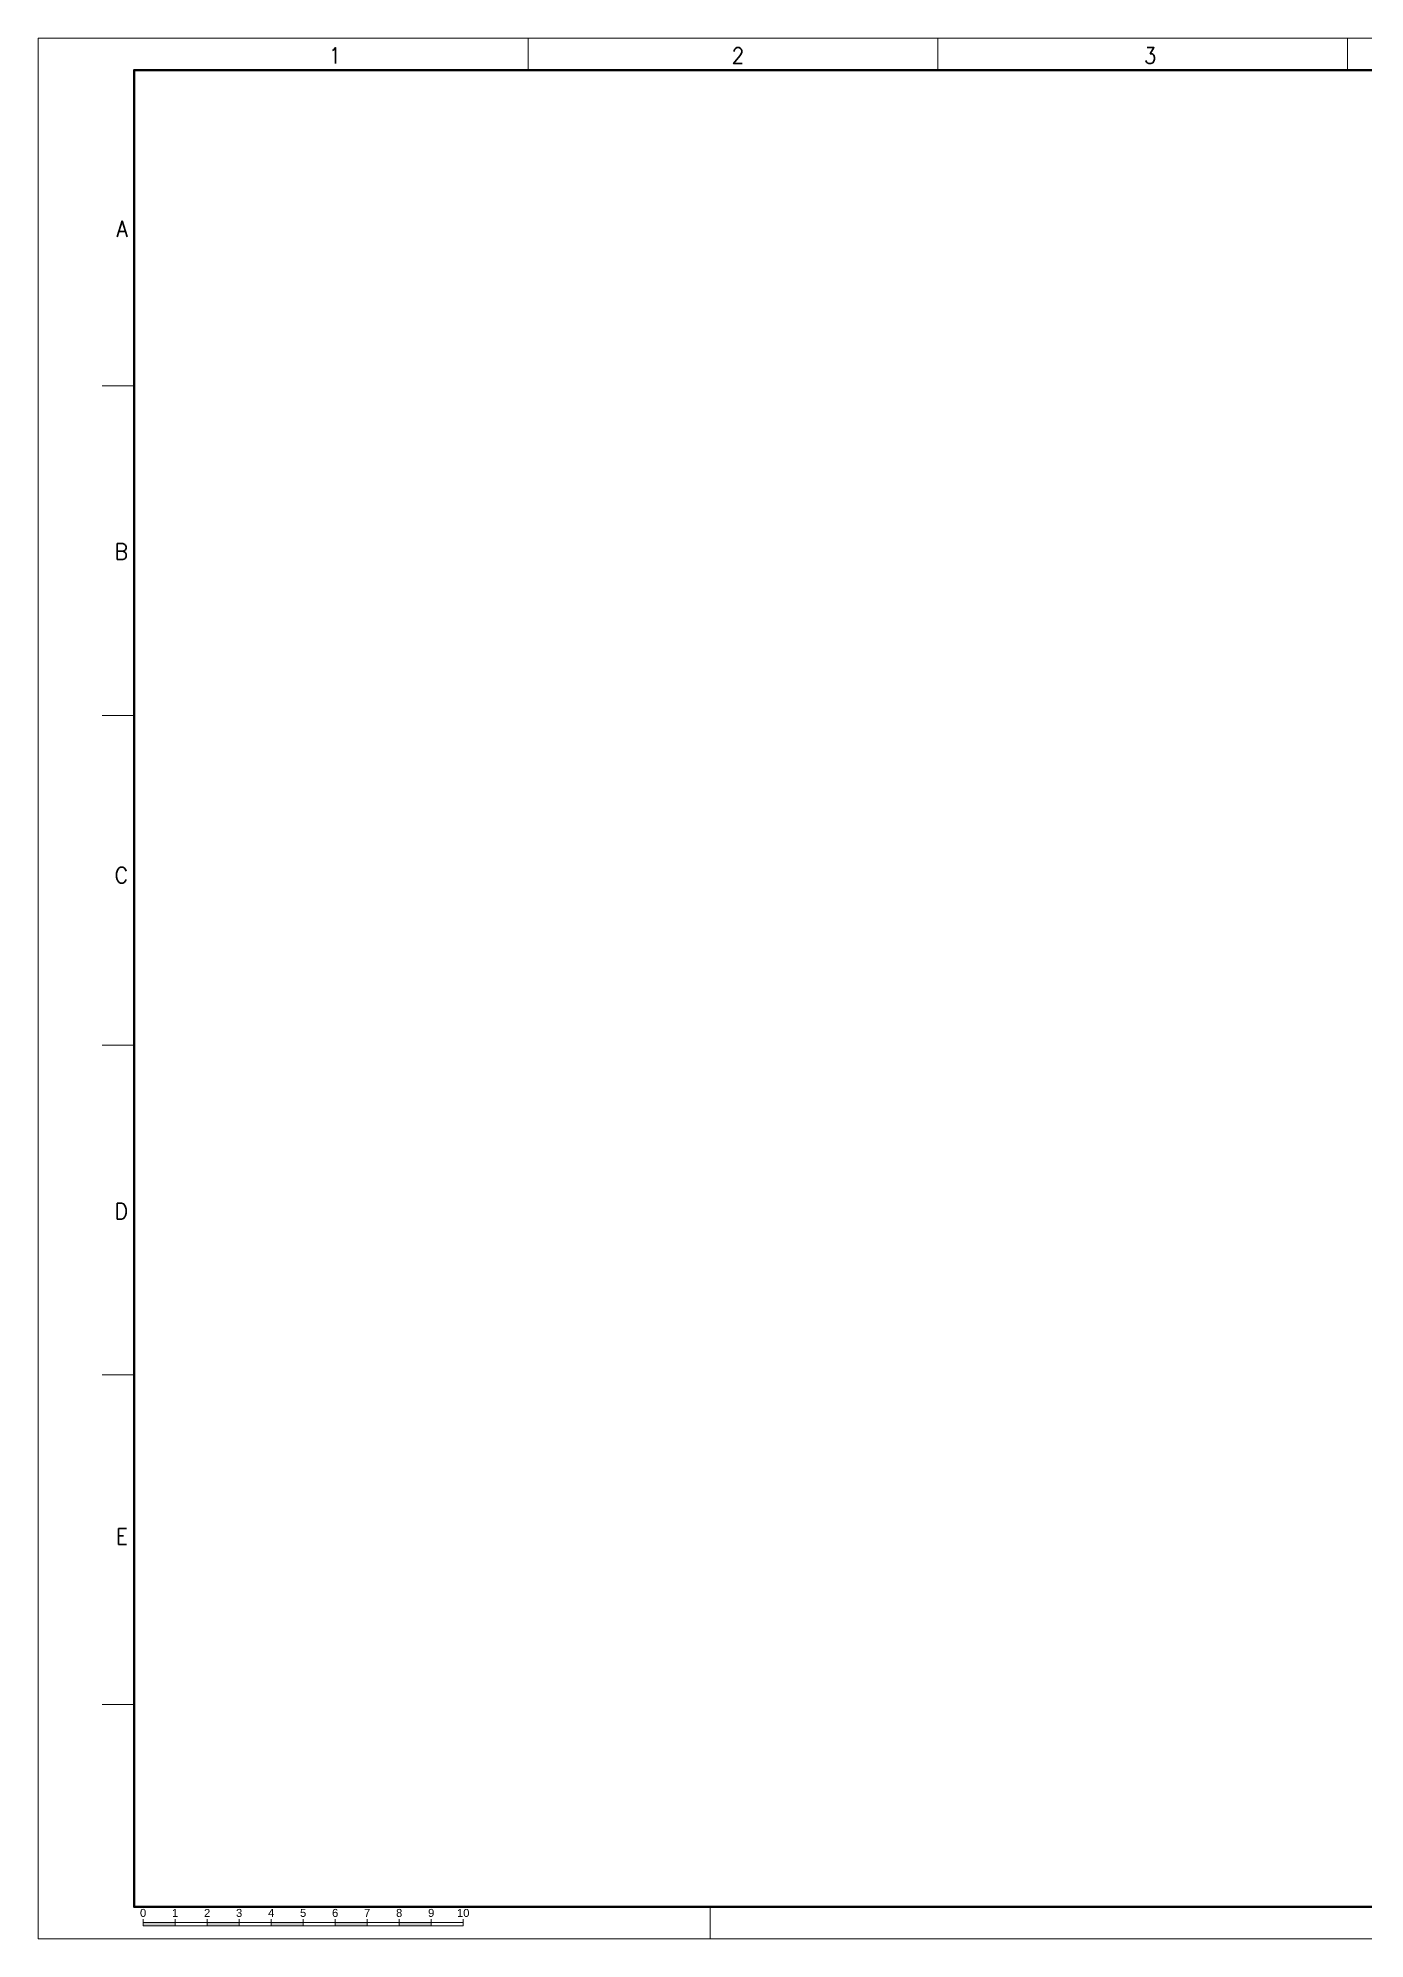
# Paper-space layout 'A1' of a CAD drawing. Header units: millimetres. Extents: x -832 to 8, y 900 to 1494.
# Drawn here: x -832 to -418, y 900 to 1494 of the extents above; entities that cross this region are included whole.
import ezdxf
from ezdxf.enums import TextEntityAlignment as Align

# ---------------------------------------------------------------- set-up
doc = ezdxf.new("R2010")
doc.units = ezdxf.units.MM
doc.header["$LTSCALE"] = 0.5
doc.layers.add('Border', color=7, linetype='Continuous', lineweight=0)
doc.styles.get("Standard").update_dxf_attribs({"font": 'arial.ttf'})
doc.styles.add('Style-STANDARD', font='STANDARD.shx')

# ---------------------------------------------------------------- blocks, each defined once
blk = doc.blocks.new('A1_v03_CZ')
at = {"layer": 'Border', "linetype": 'Continuous', "lineweight": 0}
h = blk.add_hatch(color=7, dxfattribs=at)
h.dxf.hatch_style = 1
h.paths.add_polyline_path([(-797.17, 4.14), (-797.17, 5.14), (-807.17, 5.14), (-807.17, 4.14)])
h.paths.add_polyline_path([(-777.17, 4.14), (-777.17, 5.14), (-787.17, 5.14), (-787.17, 4.14)])
h.paths.add_polyline_path([(-767.17, 5.14), (-767.17, 4.14), (-757.17, 4.14), (-757.17, 5.14)])
h.paths.add_polyline_path([(-747.17, 5.14), (-747.17, 4.14), (-737.17, 4.14), (-737.17, 5.14)])
h.paths.add_polyline_path([(-727.17, 5.14), (-727.17, 4.14), (-717.17, 4.14), (-717.17, 5.14)])
at = {"layer": 'Border', "color": 7, "linetype": 'Continuous', "lineweight": 0}
for p, q in [((-686.9, 584), (-686.9, 593.7)), ((-558.9, 584), (-558.9, 593.7)), ((-430.9, 584), (-430.9, 593.7)), ((-820, 485.3), (-810, 485.3)), ((-820, 382.3), (-810, 382.3)), ((-820, 279.3), (-810, 279.3)), ((-820, 176.3), (-810, 176.3)), ((-820, 73.3), (-810, 73.3)), ((-630, 0), (-630, 10))]:
    blk.add_line(p, q, dxfattribs=at)
at = {"layer": 'Border', "color": 7, "linetype": 'Continuous', "lineweight": 0, "flags": 128}
blk.add_lwpolyline([(-840, 0), (0, 0), (0, 594), (-840, 594)], close=True, dxfattribs=at)
at = {"layer": 'Border', "color": 7, "linetype": 'Continuous', "lineweight": 50}
blk.add_lwpolyline([(-210, 10), (-810, 10), (-810, 584), (-10, 584), (-10, 297)], dxfattribs=at)
at = {"layer": 'Border', "color": 7, "linetype": 'Continuous', "lineweight": 0}
for points in [[(-807.17, 4.14), (-807.17, 6.14)], [(-797.17, 4.14), (-797.17, 6.14)], [(-787.17, 4.14), (-787.17, 6.14)], [(-777.17, 4.14), (-777.17, 6.14)], [(-767.17, 4.14), (-767.17, 6.14)], [(-757.17, 4.14), (-757.17, 6.14)], [(-747.17, 4.14), (-747.17, 6.14)], [(-737.17, 4.14), (-737.17, 6.14)], [(-727.17, 4.14), (-727.17, 6.14)], [(-717.17, 4.14), (-717.17, 6.14)], [(-707.17, 4.14), (-707.17, 6.14)], [(-807.17, 5.14), (-707.17, 5.14)], [(-807.17, 4.14), (-707.17, 4.14)]]:
    blk.add_lwpolyline(points, dxfattribs=at)
at = {"layer": 'Border', "color": 7, "linetype": 'Continuous', "lineweight": 30, "style": 'Style-STANDARD'}
for s, p in [('1', (-749.2, 586)), ('2', (-623.3, 586)), ('3', (-494.5, 586))]:
    blk.add_text(s, height=5, dxfattribs=at).set_placement(p)
for s, p in [('A', (-811.93, 534.4)), ('B', (-811.93, 433.5)), ('C', (-811.93, 332.4)), ('D', (-811.93, 227.4)), ('E', (-811.93, 125.8))]:
    blk.add_text(s, height=5, dxfattribs=at).set_placement(p, align=Align.MIDDLE_RIGHT)
at = {"layer": 'Border', "color": 7, "linetype": 'Continuous', "lineweight": 0}
for s, p in [('0', (-807.17, 8.14)), ('1', (-797.17, 8.14)), ('2', (-787.17, 8.14)), ('3', (-777.17, 8.14)), ('4', (-767.17, 8.14)), ('5', (-757.17, 8.14)), ('6', (-747.17, 8.14)), ('7', (-737.17, 8.14)), ('8', (-727.17, 8.14)), ('9', (-717.17, 8.14)), ('10', (-707.17, 8.14))]:
    blk.add_text(s, height=2.5, dxfattribs=at).set_placement(p, align=Align.MIDDLE)

psp = doc.layouts.new('A1')

# ---------------------------------------------------------------- block references
psp.add_blockref('A1_v03_CZ', (7.77, 899.62))

doc.saveas('drawing.dxf')
